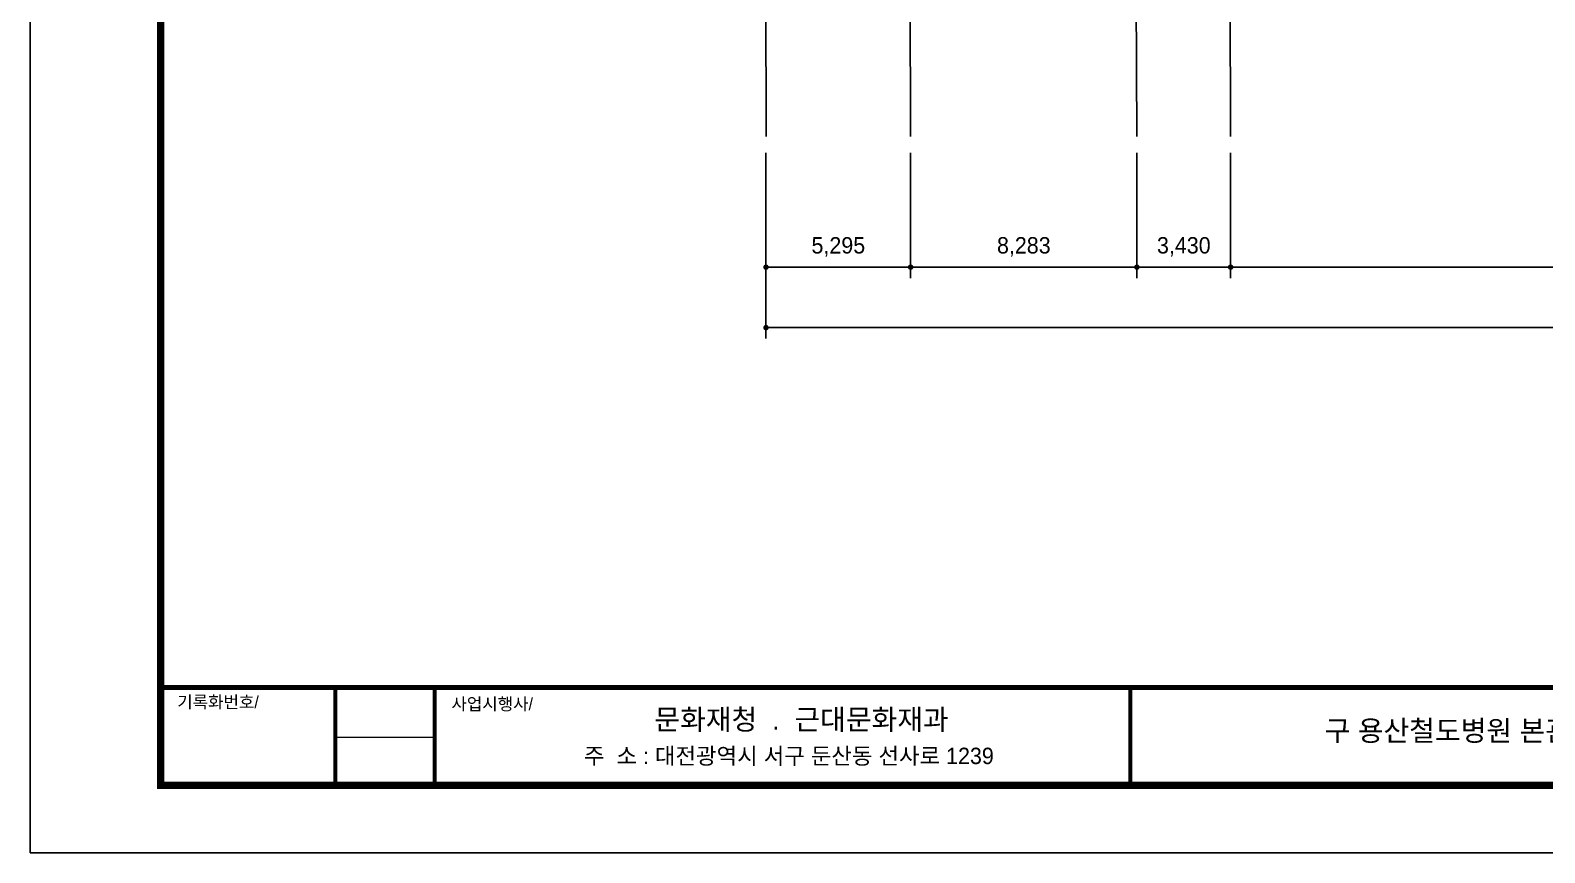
# Model space of a CAD drawing. Header units: millimetres. Extents: x 580267 to 706267, y -57600 to 28800.
# Drawn here: x 580267 to 635701, y -57600 to -27494 of the extents above; entities that cross this region are included whole.
import ezdxf

# ---------------------------------------------------------------- set-up
doc = ezdxf.new("R2010")
doc.units = ezdxf.units.MM
doc.header["$LTSCALE"] = 5
for name, color, linetype in [('text', 7, 'Continuous'), ('중심선', 1, 'Continuous'), ('치수', 7, 'Continuous')]:
    doc.layers.add(name, color=color, linetype=linetype)
doc.layers.add('타이틀 블록', color=4, linetype='Continuous', lineweight=9)
doc.styles.get("Standard").update_dxf_attribs({"font": 'Gulim.ttf'})
doc.dimstyles.new('ISO-25', dxfattribs={"dimscale": 400, "dimtxt": 1.5, "dimasz": 0.5, "dimexe": 1, "dimexo": 1.5, "dimgap": 1, "dimtad": 1, "dimdec": 0, "dimlunit": 6, "dimtxsty": 'Standard', "dimblk": 'DOT', "dimcen": 0, "dimclrd": 256, "dimclre": 256, "dimclrt": 7, "dimadec": 0, "dimazin": 0, "dimtfac": 1, "dimtdec": 0, "dimtix": 1, "dimtmove": 0, "dimatfit": 3, "dimfxl": 1.25, "dimlwd": -1, "dimlwe": -1, "dimarcsym": 0})

# ---------------------------------------------------------------- blocks, each defined once
blk = doc.blocks.new('_Dot')
at = {"color": 0, "linetype": 'ByBlock', "lineweight": -2}
blk.add_line((-0.5, 0), (-1, 0), dxfattribs=at)
at = {"color": 0, "linetype": 'ByBlock', "const_width": 0.5}
blk.add_lwpolyline([(-0.25, 0, 1), (0.25, 0, 1)], format="xyb", close=True, dxfattribs=at)
blk = doc.blocks.new('*D50')
at = {"layer": 'Defpoints', "color": 0}
for p in [(607197, -31385), (683731, -31385), (683731, -38378)]:
    blk.add_point(p, dxfattribs=at)
at = {"layer": '치수'}
for p, q in [((607197, -31985), (607197, -38778)), ((683731, -31985), (683731, -38778)), ((607397, -38378), (683531, -38378))]:
    blk.add_line(p, q, dxfattribs=at)
at = {"layer": '치수', "xscale": 200, "yscale": 200, "zscale": 200, "rotation": 180}
blk.add_blockref('_Dot', (607197, -38378), dxfattribs=at)
at = {"layer": '치수', "xscale": 200, "yscale": 200, "zscale": 200}
blk.add_blockref('_Dot', (683731, -38378), dxfattribs=at)
at = {"layer": '치수', "color": 7, "insert": (645464, -37633), "char_height": 600, "attachment_point": 5}
blk.add_mtext('76,534', dxfattribs=at)
blk = doc.blocks.new('*D40')
at = {"layer": 'Defpoints', "color": 0}
for p in [(624205, -31385), (651228, -31385), (651228, -36165)]:
    blk.add_point(p, dxfattribs=at)
at = {"layer": '치수'}
for p, q in [((624205, -31985), (624205, -36565)), ((651228, -31985), (651228, -36565)), ((624405, -36165), (651028, -36165))]:
    blk.add_line(p, q, dxfattribs=at)
at = {"layer": '치수', "xscale": 200, "yscale": 200, "zscale": 200, "rotation": 180}
blk.add_blockref('_Dot', (624205, -36165), dxfattribs=at)
at = {"layer": '치수', "xscale": 200, "yscale": 200, "zscale": 200}
blk.add_blockref('_Dot', (651228, -36165), dxfattribs=at)
at = {"layer": '치수', "color": 7, "insert": (637717, -35421), "char_height": 600, "attachment_point": 5}
blk.add_mtext('27,023', dxfattribs=at)
blk = doc.blocks.new('*D41')
at = {"layer": 'Defpoints', "color": 0}
for p in [(620775, -31385), (624205, -31385), (624205, -36165)]:
    blk.add_point(p, dxfattribs=at)
at = {"layer": '치수'}
for p, q in [((620775, -31985), (620775, -36565)), ((624205, -31985), (624205, -36565)), ((620975, -36165), (624005, -36165))]:
    blk.add_line(p, q, dxfattribs=at)
at = {"layer": '치수', "xscale": 200, "yscale": 200, "zscale": 200, "rotation": 180}
blk.add_blockref('_Dot', (620775, -36165), dxfattribs=at)
at = {"layer": '치수', "xscale": 200, "yscale": 200, "zscale": 200}
blk.add_blockref('_Dot', (624205, -36165), dxfattribs=at)
at = {"layer": '치수', "color": 7, "insert": (622490, -35420), "char_height": 600, "attachment_point": 5}
blk.add_mtext('3,430', dxfattribs=at)
blk = doc.blocks.new('*D42')
at = {"layer": 'Defpoints', "color": 0}
for p in [(612492, -31385), (620775, -31385), (620775, -36165)]:
    blk.add_point(p, dxfattribs=at)
at = {"layer": '치수'}
for p, q in [((612492, -31985), (612492, -36565)), ((620775, -31985), (620775, -36565)), ((612692, -36165), (620575, -36165))]:
    blk.add_line(p, q, dxfattribs=at)
at = {"layer": '치수', "xscale": 200, "yscale": 200, "zscale": 200, "rotation": 180}
blk.add_blockref('_Dot', (612492, -36165), dxfattribs=at)
at = {"layer": '치수', "xscale": 200, "yscale": 200, "zscale": 200}
blk.add_blockref('_Dot', (620775, -36165), dxfattribs=at)
at = {"layer": '치수', "color": 7, "insert": (616634, -35421), "char_height": 600, "attachment_point": 5}
blk.add_mtext('8,283', dxfattribs=at)
blk = doc.blocks.new('*D43')
at = {"layer": 'Defpoints', "color": 0}
for p in [(607197, -31385), (612492, -31385), (612492, -36165)]:
    blk.add_point(p, dxfattribs=at)
at = {"layer": '치수'}
for p, q in [((607197, -31985), (607197, -36565)), ((612492, -31985), (612492, -36565)), ((607397, -36165), (612292, -36165))]:
    blk.add_line(p, q, dxfattribs=at)
at = {"layer": '치수', "xscale": 200, "yscale": 200, "zscale": 200, "rotation": 180}
blk.add_blockref('_Dot', (607197, -36165), dxfattribs=at)
at = {"layer": '치수', "xscale": 200, "yscale": 200, "zscale": 200}
blk.add_blockref('_Dot', (612492, -36165), dxfattribs=at)
at = {"layer": '치수', "color": 7, "insert": (609845, -35421), "char_height": 600, "attachment_point": 5}
blk.add_mtext('5,295', dxfattribs=at)

msp = doc.modelspace()

# ---------------------------------------------------------------- linework, layer by layer
at = {"layer": 'Defpoints'}
msp.add_lwpolyline([(580267.4, 28800), (706267.4, 28800), (706267.4, -57600), (580267.4, -57600)], close=True, dxfattribs=at)
at = {"layer": '중심선'}
for p, q in [((607197.3, -31384.5), (607180.4, 3983)), ((624205.2, -31384.5), (624163.1, -19481.5)), ((612464.9, -20426.1), (612492.3, -31384.5)), ((620715.9, -20205.5), (620774.8, -31384.5))]:
    msp.add_line(p, q, dxfattribs=at)
at = {"layer": '타이틀 블록'}
for p, q in [((701985.5, -51492.9), (585036.7, -51492.9)), ((595073, -53383.8), (591436.7, -53383.8))]:
    msp.add_line(p, q, dxfattribs=at)
at = {"layer": '타이틀 블록', "const_width": 270}
msp.add_lwpolyline([(585036.7, 22667.9), (701985.5, 22667.9), (701985.5, -55129.2), (585036.7, -55129.2)], close=True, dxfattribs=at)
at = {"layer": '타이틀 블록', "const_width": 145.5}
for points in [[(701985.5, -51565.6), (585036.7, -51565.6)], [(591436.7, -55129.2), (591436.7, -51638.3)], [(595073, -55129.2), (595073, -51638.3)], [(620527.6, -51638.3), (620527.6, -55129.2)]]:
    msp.add_lwpolyline(points, dxfattribs=at)

# ---------------------------------------------------------------- texts
at = {"layer": 'text', "lineweight": 30, "attachment_point": 5}
for s, insert, char_height, width in [('{\\fGulim|b0|i0|c129|p50;\\H0.6x;기록화번호/}', (587139.9, -52107.9), 750, 17364.169), ('{\\H0.6x;사업시행사/}', (597176.3, -52180.6), 750, 17364.169), ('{\\fGulim|b0|i0|c129|p50;문화재청  .  근대문화재과}', (608498.7, -52761.3), 750, 17364.169), ('구 용산철도병원 본관 기록화 사업', (634778.7, -53173.1), 750, 25106.488), ('{\\fGulim|b0|i0|c129|p50;주  소 : 대전광역시 서구 둔산동 선사로 1239}', (608034.1, -54088), 600, 17364.169)]:
    msp.add_mtext(s, dxfattribs=dict(at, insert=insert, char_height=char_height, width=width))

# ---------------------------------------------------------------- dimensions: what is measured, and where the dimension line sits
at = {"layer": '치수'}
for base, p1, p2, picture, middle in [((612492.3, -36165.3), (607197.3, -31384.5), (612492.3, -31384.5), '*D43', (609844.8, -35420.5)), ((683731.1, -38378.1), (607197.4, -31384.5), (683731.1, -31384.9), '*D50', (645464.3, -37633)), ((620774.8361, -36165.2702), (612492.2873, -31384.5401), (620774.8361, -31384.5401), '*D42', (616633.5617, -35420.5299)), ((624205.2, -36165.3), (620774.8, -31384.5), (624205.2, -31384.5), '*D41', (622490, -35420.1)), ((651228.1, -36165.3), (624205.2, -31384.5), (651228.1, -31384.5), '*D40', (637716.7, -35420.5))]:
    dim = msp.add_linear_dim(base=base, p1=p1, p2=p2, dimstyle='ISO-25', dxfattribs=at)
    dim.commit()
    dim.dimension.update_dxf_attribs({"geometry": picture, "text_midpoint": middle})

doc.saveas('drawing.dxf')
